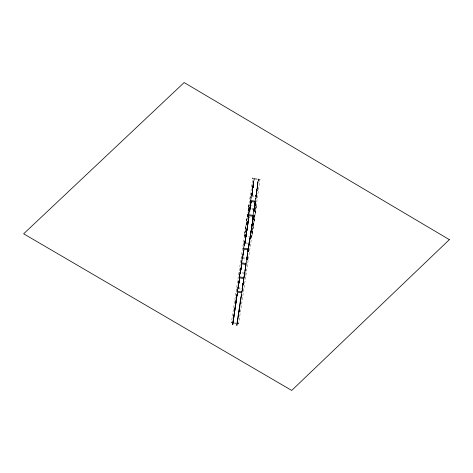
<?xml version="1.0" encoding="UTF-8"?>
<svg xmlns="http://www.w3.org/2000/svg" width="473" height="473" viewBox="0 0 473 473"><rect width="100%" height="100%" fill="white"/><g stroke="black" fill="none" stroke-linecap="round" stroke-linejoin="round"><path stroke-width="0.35" stroke-dasharray="2.37 1.77" d="M249.573 210.178L249.661 208.469L249.815 210.219M253.818 211.461L253.936 209.184L254.066 211.502M253.835 210.574L253.936 209.184M254.084 210.615L254.184 209.22M244.618 242.909L244.913 242.732L244.683 244.204M249.714 240.905L249.496 240.668L249.342 242.093L252.02 224.846L248.928 245.12M245.067 241.378L245.215 239.959L245.316 241.419M251.884 196.242L253.173 184.772M251.719 195.52L251.878 194.149M246.865 258.897L247.231 254.858M255.994 196.23L256.153 194.864L256.242 196.271M244.647 244.411L247.74 224.137L244.576 245.8M253.303 217.858L252.008 225.58L253.345 217.58L252.505 222.192L253.025 218.012M251.092 200.889L250.406 205.85A172.929 3.216 -80.6 0 1 249.957 208.989M251.033 203.112L251.329 200.812M251.334 200.93L250.649 205.891A172.929 3.216 -80.6 0 1 250.199 209.031M255.367 201.599L254.681 206.559M255.308 203.822L255.603 201.522M255.615 201.64L254.929 206.6A172.929 3.216 -80.6 0 1 254.48 209.74M249.75 209.255A173.49 3.228 -80.6 0 0 250.353 205.01L250.755 202.479M254.628 205.708L255.231 204.466L254.592 205.938L255.148 202.462M254.764 206.122L255.148 203.331M249.945 207.889L250.164 208.108L249.738 208.002M250.808 201.847L250.27 205.459A172.923 3.216 -80.6 0 1 249.845 208.463L249.661 208.469M253.788 180.526L254.161 178.019L254.013 178.818L252.665 178.593L252.813 177.795L248.928 205.235A172.923 3.216 -80.6 0 1 248.059 211.354M251.831 196.141L253.422 184.813M254.036 180.568L254.403 178.061L254.09 180.29M251.057 201.888L250.649 204.768A173.49 3.228 -80.6 0 1 250.051 209.019M251.867 196.129L253.392 185.262M254.22 208.599L254.444 208.818L254.019 208.717M255.101 202.491L254.545 206.169A172.923 3.216 -80.6 0 1 253.948 210.408M255.946 196.36L257.424 185.93M258.069 181.242L258.435 178.729L258.288 179.527L254.255 178.859L254.338 178.41L258.37 179.078M253.031 217.083L252.759 218.715L253.28 217.125A173.49 3.228 -80.6 0 1 250.341 236.731L250.27 237.085L251.618 237.304A172.923 3.216 -80.6 0 0 256.135 206.435L254.793 206.21L255.296 202.61M256.189 196.401L257.625 186.049M258.311 181.277L258.684 178.77L258.364 180.999M255.343 202.533L254.929 205.483A173.49 3.228 -80.6 0 1 254.238 210.355M256.242 196.124L257.673 185.972M249.714 208.173L249.921 208.439L250.808 201.575M254.705 204.969L255.207 204.602L254.196 209.149L255.331 202.332M250.607 201.9L249.856 208.835L250.856 201.941M253.061 184.772L251.488 195.739L252.109 192.298M253.309 184.813L251.737 195.781L252.357 192.34L251.979 192.34M254.888 202.61L254.131 209.545L255.13 202.651M257.271 186.001L256.041 196.313M256.029 196.36L257.519 186.043M238.664 285.201L238.351 285.556L238.416 285.16M238.942 281.648L239.001 281.269M240.739 269.675L240.94 270.03L240.751 269.61M241.336 265.714L241.283 266.092L241.585 265.755M242.915 254.35L243.642 250.359M242.992 253.853L243.276 254.433L243.092 254.042M243.5 250.459L243.554 250.105L243.849 250.601M242.454 258.305L242.507 257.927M243.672 250.17L243.619 250.548L243.554 250.128M244.837 242.395L244.772 242.921L245.375 241.011L244.795 244.547M238.221 287.921L239.232 281.382L238.924 281.122L238.942 281.618L239.243 281.311M243.163 254.391L243.891 250.4L243.565 250.063M243.335 254.084L243.282 254.468L243.24 253.895M243.784 250.211L243.855 250.554L243.548 250.164M242.684 258.364L242.347 258.146L242.684 258.364L242.75 257.968M244.866 242.951L245.954 237.351L245.185 240.16M246.09 234.868L244.511 244.411L247.947 224.45L247.675 225.201L247.474 224.882L247.988 224.178M243.861 250.589L243.914 250.211M245.026 242.785L244.825 242.46L244.636 242.844L245.085 242.436M241.756 293.763L241.017 296.506M242.619 285.733L242.927 285.982L242.619 285.733L242.909 286.106L242.418 288.778L242.69 285.869M243.223 282.363L243.276 281.979M245.026 270.32L244.671 273.684M245.617 266.423L245.8 266.813L245.771 266.317M247.196 255.059L247.923 251.068M247.273 254.563L247.545 255.189M247.367 254.758L247.556 255.178M247.893 251.258L247.834 250.838L248.183 250.992L247.887 251.228L247.828 250.82L248.136 251.269L248.195 250.921M249.117 243.104L249.052 243.63L249.413 241.673L249.59 242.135M242.886 286.295L242.939 285.911M242.377 289.346L243.512 282.091L243.205 281.837L243.217 282.328L243.524 282.02M247.438 255.101L248.165 251.11L247.846 250.773M248.023 251.21L248.047 251.051M244.665 274.435L246.031 265.507M245.274 270.361L245.221 270.739L244.902 270.444L245.245 270.55L244.636 273.897L244.931 270.911M245.239 269.894L245.859 266.465M247.03 258.678L246.977 259.062C246.817 258.861 246.776 258.737 246.918 258.613M249.17 243.471L250.915 232.947L248.709 245.925M250.371 235.584L249.165 243.595L249.105 243.175M239.687 272.294L239.551 273.24L245.15 274.174L245.286 273.228L239.687 272.294L239.468 273.489L239.858 274.375M247.355 259.37L247.497 258.424L241.898 257.489L241.756 258.435L247.355 259.37L247.137 260.564M244.18 242.135L243.82 244.269L244.18 242.135L249.779 243.063L249.643 244.009L244.044 243.081M249.159 208.085L249.023 209.036L254.622 209.965L254.758 209.019L249.159 208.085L248.94 209.279M245.789 236.175L246.457 232.539M246.368 232.332L247.97 224.261L246.93 228.583M247.456 225.018L248.278 220.477L247.456 225.018L247.97 224.261M247.982 221.441L248.804 216.912M248.502 217.917L248.81 216.167M247.669 224.61L247.722 224.22M248.278 220.477L248.467 220.909L248.526 220.519M248.485 219.076L248.899 216.291M250.997 202.521L250.595 205.04A173.49 3.228 -80.6 0 1 249.998 209.297M250.625 204.235L250.927 203.887L250.43 204.259M247.172 228.619L247.231 228.234M247.704 225.059L247.757 224.669M248.733 219.117L249.04 217.03M249.502 213.873L249.561 213.483M250.454 207.263L250.264 206.837L250.075 209.303M249.342 242.093L249.413 241.673M250.063 236.884L250.731 233.254M250.643 233.041L252.245 224.977L251.204 229.293M251.737 225.727L252.558 221.187L251.737 225.727L252.245 224.977M252.263 222.15L252.316 221.76L252.505 222.192M252.777 218.632L253.085 216.876M249.986 238.02L249.466 240.863M249.295 243.672L249.36 243.146M251.943 225.319L252.003 224.935M252.558 221.187L252.748 221.618L252.807 221.228M252.765 219.791L253.173 217.001M255.396 202.503L254.876 205.749A173.49 3.228 -80.6 0 1 254.184 210.633M254.906 204.951L254.959 204.561M251.453 229.334L251.506 228.944M251.979 225.769L252.038 225.385M253.008 219.833L253.493 216.64M254.734 207.978L254.545 207.546L254.232 210.692M242.868 289.446L243.004 288.5L237.405 287.572M256.496 196.916L256.638 195.97L251.039 195.036L250.897 195.988L255.101 196.685M242.424 257.649L243.199 254.184M237.068 295.288L237.393 293.1M238.262 287.259L239.462 279.23M241.638 264.638L240.355 273.879L241.756 264.549M242.507 258.802L243.814 250.04M247.958 222.665L248.561 218.686M248.201 222.7L248.804 218.727M252.233 223.374L252.836 219.395M252.481 223.416L253.085 219.437M232.734 322.976L231.392 322.752L244.535 235.406A173.49 3.228 -80.6 0 0 247.734 213.808M236.713 295.974L237.428 293.059M238.09 286.697L239.326 278.461M239.977 274.086L241.39 264.596M242.223 258.962L243.571 249.998M244.399 244.37L244.665 242.69M237.014 295.619L237.091 295.087M238.357 285.509L238.345 285.024L238.646 285.272L238.345 285.024M238.883 281.417L239.22 281.5L238.427 284.468L238.735 284.084M238.794 283.688L238.841 283.368M239.545 278.969L238.989 280.684L239.303 280.3M239.373 278.266L239.344 280.016M240.042 273.642L240.385 273.725L241.756 264.797M240.692 269.959L240.97 269.841L240.361 273.187L240.237 272.342M236.624 297.026L237.221 293.124L236.737 295.791M237.937 288.341L239.474 278.213M240.13 273.843L241.484 264.726M242.318 259.281L243.737 249.815M244.328 245.759L246.953 228.388M237.026 295.495L237.357 293.301M238.226 287.466L239.533 278.709M240.296 273.601L241.602 264.845M242.472 259.003L243.784 250.294M247.391 226.449L248.029 222.28M236.872 297.068L237.464 293.165L236.985 295.832M238.043 289.287L239.61 278.981M242.56 259.322L243.985 249.856M237.162 295.377L237.487 293.195L237.186 293.29M238.256 288.098L239.569 279.36M242.631 258.973L243.938 250.235M244.813 244.411L246.126 235.672A173.49 3.228 -80.6 0 0 248.839 217.42M247.633 226.49L248.272 222.322M241.059 296.163L241.425 293.768M242.075 289.387L243.565 279.377M244.322 274.269L245.67 265.306M246.504 259.677L247.846 250.714M248.68 245.079L248.946 243.4M244.015 278.721L242.282 288.016L242.572 287.738M243.157 282.127L243.494 282.215L242.702 285.178L243.016 284.793M243.075 284.397L243.122 284.078M242.318 290.002L243.908 279.425L243.27 281.4L243.577 281.015M240.905 297.742L241.496 293.834M242.07 289.961L243.66 279.383L243.27 281.4M244.405 274.553L245.789 265.223M246.646 259.712L248.018 250.524M248.603 246.468L251.234 229.098M241.307 296.204L241.461 293.727M242.324 289.429L243.808 279.419L243.376 280.69L243.666 280.412M244.571 274.31L245.913 265.347M246.746 259.712L248.094 250.755M251.666 227.152L252.304 222.99M241.147 297.777L241.809 293.526M244.653 274.606L246.037 265.258M246.894 259.754L248.266 250.566M248.851 246.51L252.221 225.16L251.707 225.875L252.263 224.888M241.437 296.086L241.768 293.904M242.531 288.808L243.956 279.342M246.906 259.683L248.219 250.944M249.094 245.12L250.406 236.382A173.49 3.228 -80.6 0 0 253.51 215.446M251.914 227.194L252.552 223.031M246.77 230.522L247.456 226.082M247.012 230.564L247.704 226.124M251.045 231.232L251.737 226.786M251.293 231.273L251.985 226.821M246.078 234.963L246.835 230.168M246.321 235.004L247.083 230.209M250.353 235.678L251.11 230.877M250.601 235.72L251.358 230.919M243.459 251.482L243.69 250.046M244.6 244.305L246.143 234.62M243.707 251.524L244.003 249.744M244.73 245.061L246.392 234.661M247.74 252.198L248.029 250.418M248.875 245.014L250.418 235.335M247.982 252.239L248.278 250.459L246.693 258.459M249.123 245.055L250.666 235.377M250.318 205.229L250.708 203.715L250.318 205.229L250.909 204.034M250.56 205.27L250.95 203.757M254.841 205.98L255.231 204.466M252.552 189.17L252.298 190.093L252.753 189.49M252.972 186.179L252.736 187.048L253.173 186.498M252.085 192.434L252.381 192.198L252.109 193.179L252.381 192.198M250.454 204.117L250.122 205.276L250.454 204.117L250.885 204.194L249.75 210.958M251.713 195.148L251.914 195.485L251.535 195.396M251.914 195.467L251.707 195.976M250.418 205.04L250.116 205.27M244.316 245.919L245.132 240.964M256.833 189.88L256.579 190.802L257.076 189.921M257.206 187.172L257.495 186.936L257.265 187.799L257.495 186.936M256.413 192.872L256.141 193.847L256.614 193.191M254.444 205.714L254.645 206.033L255.201 202.681M254.031 211.668L255.166 204.91L254.734 204.827L254.935 205.146M249.188 244.553L249.655 241.715M253.315 183.678L252.369 191.37M251.583 195.526L252.068 192.612L251.831 195.568M253.575 183.684L252.582 188.136M252.736 189.661L251.843 195.047L253.156 186.675L252.085 191.571M250.921 201.965L250.365 205.306L250.702 204.153L250.406 204.395M249.939 208.327L251.057 201.616M248.727 218.047L249.07 216.871L248.485 218.006L248.757 216.368M244.659 242.702L246.398 232.137L246.717 232.497L245.428 240.195M247.675 225.201L249.029 217.142L247.734 224.858M242.927 254.297L243.276 254.433M242.69 258.317L242.418 257.696L242.614 258.087M241.49 265.637L240.68 269.356L241.543 265.956M238.942 281.618L238.924 281.122M241.49 265.601L240.958 269.184M238.049 286.987L239.155 281.89M236.802 295.637L237.405 293.562L237.05 295.678M257.478 185.091L256.644 192.085M255.863 196.236L256.348 193.321L256.106 196.277M257.726 185.132L256.857 188.851M256.768 190.335L256.118 195.757L257.43 187.385L256.366 192.28M253.966 208.995L255.089 202.29M251.707 225.875L252.02 224.846M251.955 225.917L251.754 225.591M250.997 233.207L250.702 233.443L250.997 233.207L250.666 232.852M245.765 266.346L245.203 270.107L245.588 266.612M244.967 270.668L244.943 270.148L245.15 270.485M247.55 255.142C247.491 254.297 247.651 255.532 247.202 255.012M243.217 282.328L243.205 281.837M243.435 282.606L242.135 289.305L242.448 288.565M241.082 296.346L241.744 293.881M243.577 250.388L243.234 253.948M242.312 258.772L243.826 250.791M244.476 245.676L245.321 239.161M244.748 244.464L244.996 243.016M241.396 265.028L240.432 272.702M243.82 250.43L242.413 257.75M240.053 273.826L240.899 270.243M242.554 258.814L242.998 254.622M238.552 283.646L239.486 277.976M241.644 265.069L240.745 268.93M238.002 287.306L238.912 281.849M240.296 273.867L241.484 266.346M238.25 287.348L239.74 278.012M254.917 204.868L253.782 211.626L255.521 202.166M247.97 250.4L247.515 254.663M246.587 259.488L248.106 251.5M249.596 239.87L248.757 246.386L249.336 243.335M245.99 263.81L244.712 273.412M244.328 274.535L244.937 270.899M246.835 259.529L247.278 255.337M242.826 284.356L243.761 278.692M246.232 263.851L245.02 269.64M242.282 288.016L243.187 282.564M244.576 274.577L245.771 267.044M252.121 194.19L251.796 194.61M256.153 194.864L256.07 195.319L256.401 194.9M250.116 205.282L250.714 202.048M250.353 205.01L250.27 205.459L248.928 205.235L249.005 204.785A173.49 3.228 -80.6 0 1 248.136 210.923M249.921 208.439L250.684 203.851M254.793 206.21L254.876 205.761L254.421 205.814M259.961 179.344L259.878 179.793L258.536 179.569L258.619 179.119L259.961 179.344L260.026 178.995L256.135 206.435L256.218 205.986A173.49 3.228 -80.6 0 1 251.683 236.955L251.618 237.304M253.102 184.854L252.884 186.043L253.351 184.896M252.529 189.312L251.955 192.511L252.777 189.354M253.197 186.362L252.47 188.934M252.665 189.318L253.209 186.315L252.416 189.277L252.789 189.301M249.608 208.794L250.962 201.681M250.383 205.229L250.98 201.936L250.513 205.501A172.923 3.216 -80.6 0 1 250.093 208.504M251.246 201.457L249.513 210.911L250.637 204.159L249.738 209.557A173.49 3.228 -80.6 0 0 250.418 204.661L250.643 204.697M250.164 208.108L250.927 203.887M250.01 209.592L250.513 206.872M249.052 216.953L248.26 221.287L248.822 216.829L248.485 218.006M248.23 221.482L248.751 217.302M244.216 245.859L244.813 242.584M244.896 242.761L246.338 234.91M244.488 245.712L244.825 242.46M242.377 257.986L243.305 254.273L242.625 258.027M240.39 272.974L240.958 269.852M240.113 273.146L240.905 270.237M238.989 280.684L239.421 278.26M238.427 284.468L238.971 281.459M237.866 288.24L238.386 285.349M238.144 288.069L238.634 285.39L238.297 285.314M256.804 190.022L256.23 193.221L257.052 190.063M257.07 190.016L256.697 189.986L257.489 187.024L256.744 189.643M255.763 196.455L256.384 193.014M256.94 190.028L257.489 187.024M256.011 196.496L256.632 193.055L256.254 193.055M255.012 202.604L254.397 205.992L254.734 204.827M253.889 209.504L255.243 202.391M254.657 205.938L255.26 202.645M254.444 208.818L255.207 204.602M254.285 210.302L254.787 207.588M253.025 218.668L253.333 216.918M248.491 246.569L249.088 243.293M250.613 235.625L249.182 243.453L250.229 238.061M246.658 258.696L247.586 254.988L246.9 258.737M244.423 273.648L245.239 270.568M242.702 285.178L243.252 282.174M242.667 286.064L242.383 288.991L242.602 286.455M241.898 257.489L241.673 258.684L242.064 259.571M231.522 322.054L231.392 322.752M238.221 287.655L238.327 285.739M256.419 197.158L256.638 195.97M254.397 211.159L254.758 209.019M249.419 245.203L249.779 243.063M247.273 259.618L247.497 258.424M245.067 274.423L245.286 273.228M242.785 289.695L243.004 288.5M251.737 236.677A173.49 3.228 -80.6 0 0 256.271 205.708L256.283 205.637A173.49 3.228 -80.6 0 1 251.748 236.606L238.599 323.97L238.729 323.272M246.61 232.373L247.355 228.317M246.031 236.216L246.699 232.58M245.02 242.956L245.381 241.005M250.891 233.083L251.636 229.033M250.312 236.926L250.98 233.29M248.727 216.38A173.49 3.228 -80.6 0 1 245.818 235.98L245.747 236.329L244.405 236.104L244.47 235.755A173.49 3.228 -80.6 0 0 247.953 212.206M253.197 215.753A173.49 3.228 -80.6 0 1 250.093 236.695L250.028 237.044L245.995 236.37L246.061 236.021A173.49 3.228 -80.6 0 0 248.774 217.769L248.863 216.374M247.485 224.823L248.496 220.714M253.055 218.479L253.138 217.089M240.148 272.933L240.934 270.048M254.592 205.938L255.184 204.744M238.244 286.809L238.546 285.355M236.766 295.578L237.18 293.337M253.221 186.22L252.771 186.8M252.801 189.212L252.334 189.844M252.133 192.156L252.144 192.931M257.253 186.894L257.3 187.55M256.656 192.913L256.177 193.599M255.982 196.685L256.236 195.899L255.816 196.112M255.071 203.023L255.355 202.154M252.807 218.437L253.102 217.539A172.923 3.199 -80.6 0 1 250.158 237.688M252.759 218.715L253.055 217.822M253.008 218.757L253.345 217.58M247.432 225.16L247.74 224.137M248.875 244.961L249.561 244.257M253.853 210.911L254.539 210.207M252.748 178.144L254.09 178.368M252.003 192.162L252.369 192.292M256.277 192.878L256.65 193.002M251.512 195.574L251.896 195.639M254.923 205.412L254.669 205.377A173.49 3.228 -80.6 0 1 254.007 210.243M250.158 205.016L250.595 205.04L250.513 205.501L254.545 206.175L254.628 205.72A173.49 3.228 -80.6 0 1 253.942 210.591M246.386 232.196L246.427 232.734L246.717 232.497M243.53 250.27L243.902 250.276M247.805 250.98L248.183 250.992M247.219 254.87L246.693 258.406M242.389 257.903L242.738 258.033M246.664 258.619L247.018 258.749M237.966 288.631L241.466 289.216M241.461 294.046L241.047 296.293L241.372 295.802M234.389 322.888L235.731 323.112M237.322 323.396L238.664 323.621M234.324 323.236L237.014 323.686M243.962 243.323L244.352 244.21M244.606 274.104L244.364 274.062M249.07 204.437A173.49 3.228 -80.6 0 1 248.018 211.857A173.49 3.228 -80.6 0 0 249.058 204.507M247.722 213.879A173.49 3.228 -80.6 0 1 244.523 235.477M250.66 204.703A173.49 3.228 -80.6 0 1 249.975 209.574M248.828 217.485A173.49 3.228 -80.6 0 1 246.114 235.743M253.262 215.404A173.49 3.228 -80.6 0 1 250.158 236.346M254.941 205.412A173.49 3.228 -80.6 0 1 254.249 210.284M253.303 216.847A173.49 3.228 -80.6 0 1 250.394 236.453M248.597 217.379A173.49 3.228 -80.6 0 1 245.883 235.631M250.406 204.732A173.49 3.228 -80.6 0 1 249.714 209.604M245.871 235.702A173.49 3.228 -80.6 0 0 248.78 216.096A172.923 3.216 -80.6 0 1 245.747 236.329M255.006 206.163A173.49 3.228 -80.6 0 1 254.184 211.916M254.787 205.974A173.49 3.234 -80.6 0 1 254.155 210.408M254.598 207.014A172.929 3.205 -80.6 0 1 254.149 210.16M250.731 205.453A173.49 3.228 -80.6 0 1 249.904 211.2M250.483 205.412A173.49 3.228 -80.6 0 1 250.034 208.563M247.592 214.576A172.923 3.216 -80.6 0 1 244.405 236.104M254.687 206.79A172.923 3.199 -80.6 0 1 254.084 211.047M249.088 215.499A172.923 3.216 -80.6 0 1 245.995 236.37M253.025 216.835A172.923 3.216 -80.6 0 1 250.028 237.044"/><path stroke-width="0.71" d="M253.061 184.772L253.617 180.958L253.309 184.813M257.336 185.487L257.897 181.667L257.584 185.528M253.853 210.911L252.895 216.291L248.372 215.54L249.33 210.16M250.448 201.409L250.589 200.463L255.113 201.214L254.971 202.166L250.448 201.409L251.21 197.111L250.82 196.23M242.785 289.695L242.099 290.398L241.673 292.911L237.15 292.16L237.405 287.572M239.261 277.799L239.397 276.853L243.92 277.604L243.784 278.556L239.261 277.799L239.858 274.375M246.587 260.321L245.848 264.513L241.325 263.757L242.064 259.571M243.477 249.129L243.619 248.183L248.142 248.934L248 249.88L243.477 249.129L244.228 244.872M241.673 292.911L241.809 291.965L237.286 291.208M245.848 264.513L245.99 263.562L241.466 262.811M252.895 216.291L253.031 215.345L248.508 214.588M236.671 296.181L232.675 324.685L236.411 299.663M232.675 324.685L236.92 296.222M236.707 325.353L240.952 296.89M236.949 325.389L241.195 296.932M248.597 247.308L248.816 245.848M239.072 311.748L239.297 310.27M248.372 215.54L249.194 211.112M241.325 263.757L241.928 260.517M237.15 292.16L237.44 290.593L237.044 289.707M254.971 202.166L255.733 197.862L256.419 197.158M233.112 322.314L232.982 323.012M248.142 248.934L248.751 245.623M248 249.88L248.739 245.907M243.92 277.604L244.381 275.126M243.784 278.556L244.239 276.072L244.925 275.369M241.963 291.344L242.649 290.641M255.591 198.814L256.277 198.11M236.482 299.202L236.417 299.628M240.757 299.912L240.692 300.337M236.045 302.111L235.997 302.43M240.325 302.826L240.278 303.146M250.678 197.176L251.068 198.063M239.326 274.435L239.722 275.321M236.086 300.142L236.269 300.467L236.086 300.142M240.367 300.852L240.544 301.183L240.367 300.852M449.35 239.645L291.699 390.45L23.65 233.804L184.139 82.55L449.35 239.645"/></g></svg>
